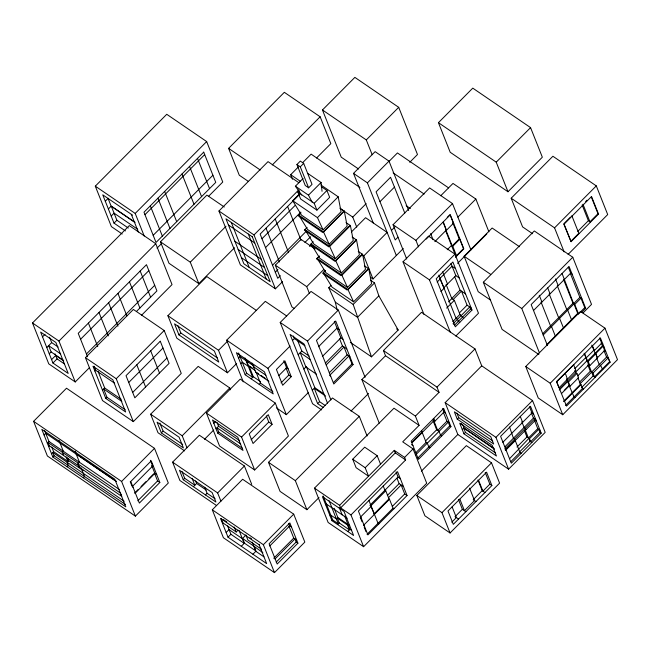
<?xml version="1.0" encoding="UTF-8"?>
<svg xmlns="http://www.w3.org/2000/svg" width="650" height="650" viewBox="0 0 650 650"><rect width="100%" height="100%" fill="white"/><g stroke="black" fill="none" stroke-linecap="round" stroke-linejoin="round"><path stroke-width="0.97" d="M122.208 234.016L111.402 226.631L95.298 186.16L166.749 114.294L206.659 141.562L222.763 182.032L208.479 196.406M105.292 201.224L108.241 198.258M108.379 208.983L111.256 206.082L116.886 220.236L128.318 228.044M111.199 216.06L114.075 213.159L137.743 229.336M125.442 230.937L114.01 223.129L116.886 220.236M144.202 236.015L135.208 213.428L206.659 141.562M89.472 367.624L75.237 381.948L48.766 363.862L32.5 322.977L129.301 225.615L155.764 243.701L172.039 284.586L141.432 315.364M144.966 214.671L204.693 154.602M248.454 181.488L239.289 175.224L228.605 148.371L284.334 92.316L320.149 116.789L330.834 143.642L316.55 158.015M42.518 336.83L45.053 334.287M153.181 235.308L212.908 175.24M46.776 347.539L51.683 342.599L49.554 337.244M75.237 381.948L58.963 341.063L155.764 243.701M234.536 247.739L198.835 283.652L169 263.274L160.461 241.808L206.879 195.122L224.283 207.009M49.27 353.803L51.131 351.926L48.636 345.67L60.694 353.901M157.032 248.146L161.314 243.831M51.586 359.621L55.697 355.485L63.733 360.977M52.942 363.025L40.617 332.053L55.884 342.485L68.209 373.457L52.942 363.025L57.054 358.889L55.031 353.819M80.584 339.251L148.842 270.595M282.547 281.669L275.429 288.819L240.394 264.891L218.953 211.006L268.027 161.639L298.894 182.723M358.605 169.024L341.234 157.162L322.457 109.972L354.868 77.374L398.702 107.323L417.487 154.513L409.736 162.305M272.277 164.938L320.149 116.789M86.442 353.966L154.7 285.317M85.434 357.671L133.38 309.449L164.19 330.501L181.261 373.409L133.315 421.622L102.505 400.579L85.434 357.671L116.244 378.723L133.315 421.622M136.5 311.431L156.918 290.899L146.486 264.68L78.228 333.328L87.555 356.761M198.835 283.652L190.287 262.186L225.997 226.273M33.589 421.33L66.511 388.221L154.513 448.337L168.317 483.023L135.395 516.133L47.393 456.007L33.589 421.33L121.599 481.447L135.395 516.133M296.912 164.531L300.316 161.094L303.688 163.402L312.033 184.364L308.62 187.801L305.256 185.494L296.912 164.531L300.276 166.831L308.62 187.801M94.884 371.036L95.664 370.256L94.063 366.243M292.492 179.246L290.68 174.696L298.431 166.896M302.664 162.646L311.123 154.139L359.946 187.501M300.276 166.831L303.688 163.402M44.062 434.972L45.727 433.29L116.236 481.423M301.681 195.049L295.392 186.209L303.087 178.474M236.657 363.521L227.451 372.775L176.849 338.203L167.903 315.713L206.822 276.567L256.596 310.57M275.429 288.819L253.988 234.934L298.797 189.865M47.32 443.17L48.994 441.488L44.606 430.479M321.214 186.574L326.934 190.482L329.656 197.34L316.932 210.129L300.609 198.981L297.887 192.124L299.301 190.702M102.497 390.162L104.674 387.977L98.15 371.581M320.848 184.941L338.203 196.796L341.071 211.713L323.05 229.84L301.494 215.118L292.687 200.704L299.122 194.236M48.628 446.444L49.303 445.762L48.002 442.488L78.455 463.296M116.244 378.723L164.19 330.501M299.447 194.569L260.146 234.089L277.745 278.306L280.353 275.689M261.991 238.729L295.165 205.368M105.787 398.442L92.966 366.218L112.84 379.787L125.661 412.011L105.787 398.442L106.949 397.272L103.659 389.001L121.875 401.44M51.537 453.757L53.617 451.661L51.797 447.094M312.13 202.215L308.482 195.154L321.076 182.487L307.986 173.55M372.182 154.724L366.291 139.921L398.702 107.323M52.821 456.991L41.819 429.349L114.806 479.212L125.808 506.854L52.821 456.991L54.08 455.723L52.796 452.489L124.109 501.215M128.732 382.493L162.979 348.043M265.533 247.609L300.836 212.095M63.334 451.246L62.319 452.27L63.619 455.544M178.937 334.88L174.541 323.822L214.378 351.041L218.782 362.099L178.937 334.88L180.83 332.979L177.889 325.609M300.942 212.94L298.236 215.759L322.644 232.44L343.988 210.974M316.932 210.129L314.21 203.271L326.934 190.482M132.689 392.438L166.936 357.988M373.246 222.942L353.527 173.371L375.131 151.645L389.009 161.127L408.663 210.511M67.592 457.949L68.681 460.688L67.112 462.272L68.396 465.506L67.145 466.773M76.212 454.074L75.164 451.189M307.101 227.378L304.338 230.157L328.754 246.838L350.098 225.371M323.05 229.84L317.476 217.636L338.203 196.796M272.529 265.2L306.41 231.124M294.385 308.596L291.907 306.906L275.308 265.184L300.974 239.379L315.023 248.974M121.615 496.308L79.203 467.131L77.903 463.856L79.471 462.272L75.091 451.262M79.203 467.131L79.763 466.57M275.324 272.22L277.932 269.604M304.931 242.45L310.635 236.714M396.329 255.531L367.404 182.861L389.009 161.127M388.879 161.549L397.434 152.945L448.565 187.874M313.211 241.776L310.448 244.554L334.856 261.227L356.2 239.761M344.305 211.193L347.173 226.111L329.152 244.238L323.586 232.034L344.305 211.193L339.926 208.195M309.489 246.382L310.911 244.944M83.281 477.799L84.541 476.531L81.071 467.813M438.433 122.679L472.777 88.14L530.562 127.619L542.344 157.202L507.991 191.75L450.206 152.271L438.433 122.679L496.218 162.159L507.991 191.75M184.6 450.889L158.015 432.738L150.646 414.204L198.185 366.381L229.751 387.944L230.49 389.797M243.271 381.867L226.688 340.186L265.289 301.356L286.731 316.006M227.451 372.775L218.506 350.285L227.703 341.031M356.736 227.118L352.755 217.1L366.145 203.637M358.239 251.379L362.619 254.377L365.487 269.295L347.466 287.422L325.918 272.691L317.111 258.286L319.256 256.124M319.312 256.165L316.55 258.952L340.957 275.624L362.302 254.158M350.415 225.582L353.283 240.508L335.262 258.627L329.688 246.431L350.415 225.582L346.027 222.592M379.99 201.662L394.452 187.119M351.447 231.912L365.576 217.701L387.132 232.424L363.813 255.873L373.011 278.98L403.293 248.519M161.346 432.884L157.064 422.142L179.124 437.214L183.398 447.956L161.346 432.884L163.109 431.104L159.9 423.052M309.303 293.134L306.719 286.65L323.83 269.441M238.566 358.101L240.061 356.59L254.109 366.145L253.508 366.754L265.874 375.204M356.517 239.98L359.385 254.898L341.364 273.024L335.79 260.821L356.517 239.98L352.129 236.982M121.599 481.447L154.513 448.337M321.636 409.914L312.536 403.699L280.199 322.441L311.041 291.428L338.333 310.066L365.089 377.309M240.801 363.724L242.304 362.221L248.284 366.308L248.909 365.674L253.305 376.724L260.544 381.664M246.041 360.677L246.358 360.36L248.771 362.009M120.307 493.033L77.903 463.856M337.131 309.879L335.303 302.152L328.762 287.739L330.891 285.594M186.997 447.809L182.203 435.768L229.751 387.944M347.466 287.422L341.9 275.218L362.619 254.377M150.402 460.298L152.677 466.026L132.194 486.631L133.047 487.216M406.705 259.033L393.055 224.729L429.626 187.939L452.489 203.564L470.941 249.917M206.44 413.091L240.207 379.129L275.316 403.122L288.421 436.036L254.654 469.999L219.537 446.014L206.44 413.091L241.548 437.084L254.654 469.999M245.196 374.774L236.405 352.682L264.452 371.841L273.244 393.933L245.196 374.774L246.699 373.271L238.623 352.974M391.438 230.433L394.883 226.972M134.696 493.001L138.222 489.45M141.05 486.606L145.998 481.634M148.826 478.79L153.766 473.817M135.07 493.261L154.854 473.371L151.645 465.319M268.938 381.396L255.743 372.385L256.059 372.068L260.455 383.118L272.829 391.568M251.176 378.861L253.305 376.724M292.492 340.462L294.377 338.561L293.353 335.985M216.596 505.562L179.888 480.488L172.591 462.158L199.371 435.224L244.416 466.001L251.713 484.331M397.979 237.169L395.224 239.939L376.082 191.839L390.544 177.287L404.796 213.102M308.514 392.381L286.349 414.668L267.922 368.355L290.079 346.068M213.826 423.312L215.841 421.289M440.724 195.764L452.993 183.422L475.857 199.038L488.914 231.839M368.412 268.556L347.067 290.022L322.652 273.341L325.414 270.562L323.213 272.675L348.002 289.616L353.576 301.811L371.597 283.692L368.729 268.767L364.341 265.777M137.808 500.825L157.584 480.935L154.472 473.111L156.739 474.654M348.002 289.616L368.729 268.767M159.851 482.479L139.36 503.084L130.764 481.488L151.255 460.874L159.851 482.479L157.584 480.935M204.482 439.311L213.704 430.032M259.22 384.353L260.455 383.118M216.011 428.797L218.554 426.246L217.1 422.581M330.907 399.921L307.491 341.088L338.333 310.066M217.75 433.16L212.493 419.941L237.77 437.214L243.027 450.434L217.75 433.16L218.766 432.136L217.027 427.773L240.671 443.926M298.179 354.754L301.827 351.073L297.57 340.356M278.785 375.643L286.609 367.77L283.814 360.75M418.503 246.838L415.919 240.346L452.489 203.564M374.514 282.953L378.836 295.848L398.19 330.021L371.516 356.85L353.169 304.419L374.514 282.953L370.443 280.166M496.218 162.159L530.562 127.619M183.259 479.749L179.481 470.259L212.152 492.578L215.93 502.068L183.259 479.749L184.689 478.311L181.943 471.413M280.995 382.899L288.819 375.034L286.024 368.014M318.484 346.767L337.025 328.12L339.089 329.526M423.914 314.308L403.024 261.812L428.569 236.121L454.984 254.166L429.447 279.858L450.336 332.353M447.192 217.425L449.987 214.614L453.432 223.267L446.444 230.295L445.843 229.881L452.213 245.895L459.201 238.867L452.831 222.852L453.733 223.478M426.173 239.07L450.288 214.817L463.832 248.844L455.423 257.311M291.233 376.683L282.701 385.271L276.412 369.468L284.952 360.888L291.233 376.683L288.819 375.034M303.867 369.037L306.377 366.511L314.827 387.733L323.781 393.851M378.836 295.848L357.492 317.314L335.303 302.152M457.884 217.116L475.857 199.038M434.834 241.637L446.249 230.157L443.146 222.365M241.548 437.084L275.316 403.122M322.351 356.476L340.892 337.821L334.319 321.319M193.407 486.679L196.601 483.47L195.569 480.878M325.325 363.163L342.436 345.954L339.633 338.894M251.119 439.79L268.767 422.037L266.329 415.902M326.17 364.951L343.996 347.019L347.116 354.859L349.936 356.785M272.114 424.328L253.053 443.495L249.218 433.843L268.271 414.676L272.114 424.328L268.767 422.037M447.233 249.722L451.514 245.416L452.766 246.269L456.495 255.629L463.483 248.609L459.753 239.249L452.766 246.269M205.457 494.91L207.074 493.285L204.677 487.24M329.29 372.791L347.116 354.859M312.309 390.26L314.827 387.733M220.927 501.183L217.644 492.927L244.416 466.001M532.602 233.732L522.592 226.891L511.184 198.218L552.906 156.252L596.294 185.884L607.701 214.565L568.1 254.394M333.458 382.549L351.999 363.902L348.879 356.062L329.623 375.424L330.679 376.147M353.056 364.626L333.799 383.988L316.452 340.389L335.709 321.027L353.056 364.626L351.999 363.902M440.927 291.476L444.088 288.299L439.839 278.533L452.075 266.216L455.471 268.539M437.174 282.051L440.334 278.874L439.839 278.533M323.334 407.534L317.639 403.642L319.597 401.676L314.267 388.294L325.666 396.077M490.669 300.194L478.213 291.679L464.108 256.23L492.139 228.028L519.545 246.756M212.298 509.811L242.653 479.277L293.719 514.166L304.834 542.092L274.479 572.626L223.405 537.737L212.298 509.811L263.364 544.7L274.479 572.626M457.576 263.356L486.834 233.927M318.979 497.559L306.898 509.706L280.061 491.376L268.499 462.321L332.451 397.995L359.287 416.333L367.12 436.012M443.584 287.958L455.829 275.641L450.962 263.421M419.096 425.376L393.973 408.208L314.486 488.15L328.144 522.478L363.61 546.699L426.717 483.234L413.051 448.906L402.716 441.846L419.096 425.376L415.407 416.098L439.059 392.316L385.531 355.745L383.467 350.553L421.476 312.333L474.996 348.896L481.739 365.844L532.521 400.538L545.188 432.38L508.601 469.178L457.827 434.484L445.152 402.642L481.739 365.844M379.234 423.134L361.887 379.535L385.531 355.745M222.503 523.364L222.934 522.925L221.284 518.773M454.805 276.998L460.038 290.144L451.709 298.529L454.35 300.332L459.94 314.373L463.661 318.443M448.549 301.868L451.807 298.594L446.103 284.44M453.139 299.504L461.476 291.127L467.066 305.167L471.161 307.97M446.648 308.076L454.35 300.332M226.143 532.504L229.044 529.587L242.336 538.671L245.806 535.186M233.805 527.459L234.244 527.02M351.041 411.06L368.558 393.437M228.012 537.201L220.512 518.375L259.179 544.789L266.671 563.615L228.012 537.201L230.912 534.284L227.589 525.931M538.866 354.526L502.084 329.396L483.324 282.246L534.308 230.961L572.764 257.238L591.524 304.387L583.034 312.934M222.934 522.925L236.226 532.009L238.079 530.148M459.428 312.853L467.066 305.167M452.871 321.482L459.94 314.373M306.898 509.706L295.336 480.651L359.287 416.333M454.529 325.203L470.535 309.059L469.706 306.971L453.066 323.757L454.496 324.732M471.989 310.058L455.325 326.82L436.199 278.761L452.871 261.999L471.989 310.058L470.535 309.059M564.135 251.908L554.564 227.849L596.294 185.884M241.304 546.284L244.424 543.148L242.556 538.452L254.182 546.398L255.678 550.152M585.65 201.541L586.991 200.192M571.066 241.694L564.078 224.128L591.533 196.519L598.52 214.078L571.066 241.694L563.729 223.893L570.489 217.092M455.788 336.066L478.489 313.227L445.51 230.344M254.182 546.398L262.852 552.687M259.179 544.789L259.61 544.351M252.931 554.231L256.051 551.094L244.424 543.148M263.364 544.7L293.719 514.166M261.162 549.778L261.601 549.339L247.861 539.955L245.879 534.966M577.777 231.376L588.38 220.707L582.132 204.994M352.731 459.217L365.186 467.724L368.558 476.206L356.111 467.699L352.731 459.217L364.707 447.176L377.154 455.683L380.534 464.157M591.37 197.08L597.992 213.72L589.964 221.788L582.977 204.23M570.716 241.451L578.825 233.293L571.837 215.727L572.195 215.971M269.742 545.984L289.762 525.858L288.771 523.372M439.059 392.316L436.987 387.124L474.996 348.896M325.642 504.766L326.365 504.034L347.141 518.221M539.411 352.836L521.779 308.523L572.764 257.238M273.715 558.228L293.735 538.094L288.901 525.947M365.186 467.724L377.154 455.683M274.95 559.065L294.962 538.939L296.189 542.003L297.919 543.189L277.192 564.038L269.116 543.741L289.843 522.892L297.919 543.189M276.169 562.136L296.189 542.003M350.967 514.93L340.632 507.869L339.617 505.318L394.274 450.344L404.609 457.405L405.624 459.964L350.967 514.93L363.61 546.699M533.488 310.529L570.676 273.122L568.319 267.191M330.054 515.84L330.777 515.109L336.367 518.928L337.813 517.465L334.141 508.235M340.632 507.869L395.289 452.896L394.274 450.344M331.988 520.715L322.424 496.673L344.029 511.436L353.592 535.47L331.988 520.715L332.719 519.984L323.148 495.942M411.921 442.561L422.273 432.404L421.574 430.641M412.076 442.666L434.005 420.615L433.298 418.852M443.284 412.043L446.924 421.192L437.702 430.462L433.696 420.404L434.882 421.216L444.104 411.938L442.699 408.419M337.577 524.534L339.202 522.901L337.261 518.026L347.441 524.989L349.383 529.864L339.202 522.901M404.609 457.405L413.051 448.906M425.636 440.863L436.67 429.764L433.03 420.615M415.927 452.619L426.124 442.366L422.126 432.299M415.748 454.797L448.256 422.102L449.759 425.872L450.938 426.676L418.429 459.379L411.174 441.147L443.682 408.444L450.938 426.676M347.441 524.989L348.002 524.428M369.882 505.359L398.06 477.019L396.021 471.884M417.926 457.884L449.759 425.872M374.449 514.345L370.736 505.944L385.767 490.823L384.914 490.246L383.216 485.964M457.251 419.128L454.342 411.816L490.782 436.719L493.691 444.031L457.251 419.128L458.705 417.674L456.885 413.099M362.066 521.788L360.279 517.311L371.239 506.293L370.736 505.944M542.766 333.669L573.008 303.249L563.542 279.459M570.416 273.609L579.881 297.399L573.641 303.68L562.071 273.471M347.766 531.489L349.944 529.303L344.695 516.116M543.091 335.083L559.674 318.402L558.642 317.696L549.177 293.906M584.764 307.637L578.516 313.918L574.746 304.436L580.986 298.155L584.764 307.637L585.691 308.279L581.531 312.463M387.368 495.446L399.132 483.616L396.996 478.246M460.322 424.653L461.451 423.516M388.692 497.518L401.139 484.989L404.706 493.951L407.046 495.552L367.908 534.909L358.418 511.054L397.548 471.689L407.046 495.552M373.945 514.004L388.976 498.883L385.767 490.823M388.976 498.883L389.48 499.233L363.488 525.371L364.341 525.956M563.444 327.884L559.569 318.338L573.942 303.883L577.712 313.365L546.861 344.565M462.296 429.609L463.994 427.903L462.678 424.604M421.379 471.144L457.827 434.484M525.736 366.519L580.499 311.447L604.971 328.161L617.5 359.653L562.738 414.733L538.265 398.011L525.736 366.519L550.209 383.24L562.738 414.733M463.978 433.834L459.737 423.166L492.204 445.356L496.446 456.016L463.978 433.834L465.433 432.372L463.751 428.147L494.552 449.191M392.251 506.48L404.706 493.951M367.055 534.324L393.047 508.186L389.48 499.233M416.821 495.462L466.359 445.64L491.506 462.824L499.598 483.153L450.06 532.976L424.913 515.799L416.821 495.462L441.968 512.647L450.06 532.976M508.601 469.178L495.934 437.336L532.521 400.538M550.209 383.24L604.971 328.161M573.763 364.658L556.538 381.509L566.524 406.096L610.09 362.286L600.381 337.886L556.814 381.704M574.827 368.591L585.821 357.541L586.267 357.849L593.864 350.212L594.344 350.537L601.689 343.151L599.641 338.008M502.808 442.309L531.968 412.969L529.555 406.908M559.203 387.701L575.876 370.467L573.487 364.471M559.593 389.049L575.835 372.71L574.901 370.378M602.769 343.891L601.209 342.826L602.452 345.946L587.511 360.969L584.561 353.559M559.244 390L567.702 381.493L569.359 385.669L561.608 393.461M595.79 353.795L597.447 357.971L589.851 365.609L588.193 361.433L595.79 353.795L595.108 353.332L591.817 345.061M576.916 373.449L578.581 377.626L570.091 386.165L568.425 381.989L576.916 373.449L575.38 372.401L587.056 360.661L588.193 361.433M504.977 446.721L533.439 418.088L531.188 412.441L533.577 414.074M504.774 448.963L534.649 418.917L535.234 420.387L536.413 421.192M577.728 375.887L588.721 364.837L589.851 365.609M441.968 512.647L491.506 462.824M564.2 390.471L569.132 385.515L570.091 386.165M515.231 440.505L505.334 450.418L535.234 420.387M597.301 357.866L604.638 350.48L602.981 346.304L595.636 353.689L597.447 357.971M579.353 382.306L590.338 371.256L587.803 364.869M516.969 447.013L526.923 436.995L524.428 430.723M604.021 350.724L606.564 357.102L579.946 383.874L581.003 384.597L582.514 388.399L583.472 389.049M563.574 401.31L580.523 384.272L577.988 377.886M564.054 401.643L581.003 384.597M534.56 420.582L537.769 428.642L528.434 438.027L525.224 429.967M609.456 361.855L594.523 376.878L593.003 373.076L607.945 358.053L610.09 362.286M509.608 458.664L528.913 438.352L530.116 441.374L531.846 442.552M539.971 432.348L530.644 441.732L529.441 438.718L538.777 429.325L539.971 432.348L541.182 433.168L511.306 463.214L500.606 436.321L530.481 406.274L541.182 433.168M581.457 387.676L593.133 375.936L584.114 353.251M458.461 499.493L462.361 509.291L455.032 516.653L458.559 519.058M565.573 405.446L582.514 388.399M530.116 441.374L519.439 452.099L521.178 453.286M510.802 461.679L519.967 452.465L514.646 439.034L513.435 438.206L509.559 427.026M477.945 479.968L482.194 490.652L473.216 499.688L475.954 501.556M451.774 522.186L456.365 517.562L452.116 506.878M485.241 472.566L489.848 484.144L482.901 491.14L478.644 480.448M491.887 485.534L453.31 524.339L447.988 510.981L486.574 472.176L491.887 485.534L489.848 484.144M597.992 213.72L598.52 214.078M588.38 220.707L590.492 222.154M511.184 198.218L554.564 227.849M570.676 273.122L572.089 274.089M322.457 109.972L366.291 139.921M579.881 297.399L581.921 298.789M393.112 172.868L424.125 194.058M573.008 303.249L574.746 304.436M577.712 313.365L578.516 313.918M443.308 221.845L446.444 230.295M459.201 238.867L460.102 239.484M406.169 205.668L410.353 208.528M353.527 173.371L367.404 182.861M602.452 345.946L604.012 347.011M604.638 350.48L605.67 351.187M464.108 256.23L490.685 274.381M431.177 234.041L430.674 233.699L433.087 239.752M606.564 357.102L608.571 358.475M455.236 254.776L456.844 255.873M483.324 282.246L521.779 308.523M393.055 224.729L415.919 240.346M602.745 369.671L600.6 365.438L599.219 364.488L596.676 358.109M455.829 275.641L459.225 277.964M590.338 371.256L593.003 373.076M593.133 375.936L595.148 377.309M460.038 290.144L465.571 293.922M290.68 174.696L300.609 181.48M340.34 208.626L352.755 217.1M295.392 186.209L308.482 195.154M403.024 261.812L429.447 279.858M565.273 373.197L567.385 379.007M297.887 192.124L314.21 203.271M228.605 148.371L260.252 169.999M568.425 381.989L567.344 381.249L566.418 378.909M292.687 200.704L317.476 217.636M574.982 397.589L574.031 396.939L569.132 385.515M457.486 319.304L456.032 318.305L438.848 275.137M361.327 254.174L363.813 255.873M458.291 321.376L459.753 322.368M323.586 232.034L298.797 215.101L307.596 229.507L329.152 244.238M329.688 246.431L304.899 229.491L313.706 243.904L335.262 258.627M370.524 277.282L373.011 278.98M311.009 243.888L335.79 260.821M341.364 273.024L319.808 258.302L312.041 245.586M317.111 258.286L341.9 275.218M533.439 418.088L535.827 419.721M396.565 328.9L398.19 330.021M353.576 301.811L332.02 287.089L323.733 273.528M537.769 428.642L539.979 430.154M218.953 211.006L253.988 234.934M328.762 287.739L353.169 304.419M228.426 224.998L254.759 242.986M275.308 265.184L306.719 286.65M526.923 436.995L529.441 438.718M234.902 241.28L261.235 259.269M238.16 249.47L264.493 267.459M383.467 350.553L436.987 387.124M241.418 257.652L267.751 275.641M445.152 402.642L495.934 437.336M350.301 342.355L371.516 356.85M458.705 417.674L492.659 440.871M340.892 337.821L342.956 339.235M444.104 411.938L445.437 412.848M463.994 427.903L493.959 448.378M342.436 345.954L346.816 348.944M465.433 432.372L495.406 452.847M446.924 421.192L449.442 422.906M95.298 186.16L135.208 213.428M132.559 215.158L102.749 194.829L114.01 223.129M112.076 206.643L134.932 222.259M134.834 222.357L111.158 206.18L108.071 198.421M280.199 322.441L307.491 341.088M436.67 429.764L439.034 431.372L440.538 435.151L441.716 435.955M160.461 241.808L190.287 262.186M361.887 379.535L415.407 416.098M294.377 338.561L304.956 345.792M301.827 351.073L309.156 356.078M309.977 359.377L300.211 352.706L305.898 366.998L316.477 374.221M426.124 442.366L427.31 443.17L428.813 446.94L429.991 447.744M482.194 490.652L484.933 492.529M411.45 444.535L412.929 445.543M286.609 367.77L288.088 368.786M395.289 452.896L405.624 459.964M319.597 401.676L325.293 405.567M226.688 340.186L267.922 368.355M251.184 363.659L252.793 364.756M462.361 509.291L465.879 511.696M249.714 366.218L252.127 367.868M255.028 370.386L248.592 365.991L246.358 360.36M256.88 372.629L258.529 373.758M261.007 375.448L265.135 378.267M167.903 315.713L218.506 350.285M246.699 373.271L252.679 377.349L244.985 357.939M398.06 477.019L400.278 478.53M180.83 332.979L217.344 357.931M399.132 483.616L403.479 486.59M276.453 407.908L286.349 414.668M393.047 508.186L393.9 508.771M378.869 523.892L378.016 523.307L368.859 500.305M360.279 517.311L361.14 517.896M314.486 488.15L339.617 505.318M218.554 426.246L239.752 440.724M268.499 462.321L295.336 480.651M218.766 432.136L242.409 448.297M337.813 517.465L349.668 525.566M349.944 529.303L351.609 530.441M332.719 519.984L338.301 523.803L329.095 500.663M32.5 322.977L58.963 341.063M95.664 370.256L114.701 383.264M51.683 342.599L58.118 346.994M150.646 414.204L182.203 435.768M104.674 387.977L121.233 399.287M51.131 351.926L63.18 360.157M163.109 431.104L182.715 444.503M57.054 358.889L64.285 363.829M106.949 397.272L125.166 409.711M289.762 525.858L291.493 527.044M293.735 538.094L296.701 540.126M172.591 462.158L217.644 492.927M196.601 483.47L206.237 490.051M207.074 493.285L215.134 498.786M184.689 478.311L194.838 485.249L192.091 478.343M152.677 466.026L153.538 466.602M223.446 519.642L226.769 521.909M249.917 537.729L251.534 538.834M230.912 534.284L244.205 543.367L239.062 530.441M263.916 556.831L255.832 551.314L252.151 542.043M76.278 454.001L116.309 481.349M48.994 441.488L119.503 489.621M49.303 445.762L78.951 466.017M68.681 460.688L83.208 470.616M53.617 451.661L67.933 461.443L66.113 456.877M54.08 455.723L125.401 504.449M585.691 308.279L569.051 266.459L531.156 304.574L547.454 345.532M592.296 345.394L594.344 350.537M555.49 278.899L558.196 285.683M571.472 319.646L567.694 310.164L566.767 309.53L557.302 285.74M547.706 287.918L550.071 293.857M539.24 295.246L541.946 302.023M555.319 336.058L551.549 326.576L550.517 325.869L541.052 302.079M556.879 382.371L558.927 387.514M525.899 429.772L525.314 428.301L524.111 427.481L521.861 421.826M520.227 416.293L522.641 422.354M442.626 271.798L447.493 284.026M457.462 319.288L458.323 321.392M469.56 488.109L474.524 500.581L464.449 510.713L459.843 499.135M433.834 418.567L434.882 421.216M287.617 206.464L301.048 240.207M275.21 218.944L288.641 252.688M266.012 228.191L279.443 261.934M327.567 403.284L303.932 343.891L290.095 334.441L317.639 403.642M248.349 234.081L266.248 279.069M364.203 527.158L365.983 531.643M231.303 222.438L249.21 267.426M339.284 507.618L342.144 514.808M197.511 158.381L209.552 188.622M189.54 166.4L201.573 196.641M181.976 174.013L194.009 204.254M252.07 363.139L255.743 372.385M164.653 191.433L176.686 221.674M157.934 198.185L169.967 228.434M150.321 205.847L162.354 236.088M131.316 214.354L138.361 232.042M140.181 271.017L150.613 297.237M234.577 527.849L236.226 532.009M129.456 281.808L139.888 308.027M150.694 350.87L159.502 373.002M117.942 293.386L126.896 315.884M136.801 364.837L145.616 386.977M108.615 302.77L117.934 326.194M98.971 312.463L108.298 335.896M88.4 323.099L97.728 346.523M130.236 481.715L131.869 485.81M120.754 493.732L121.737 496.186M58.955 440.237L63.31 451.271M321.076 182.487L322.043 191.319M203.718 152.141L143.991 212.209L156.024 242.458L215.751 182.39L203.718 152.141M160.274 341.234L126.019 375.684L134.834 397.824L169.081 363.374L160.274 341.234M252.289 236.779L225.956 218.79L243.856 263.77L270.189 281.767L252.289 236.779"/></g></svg>
